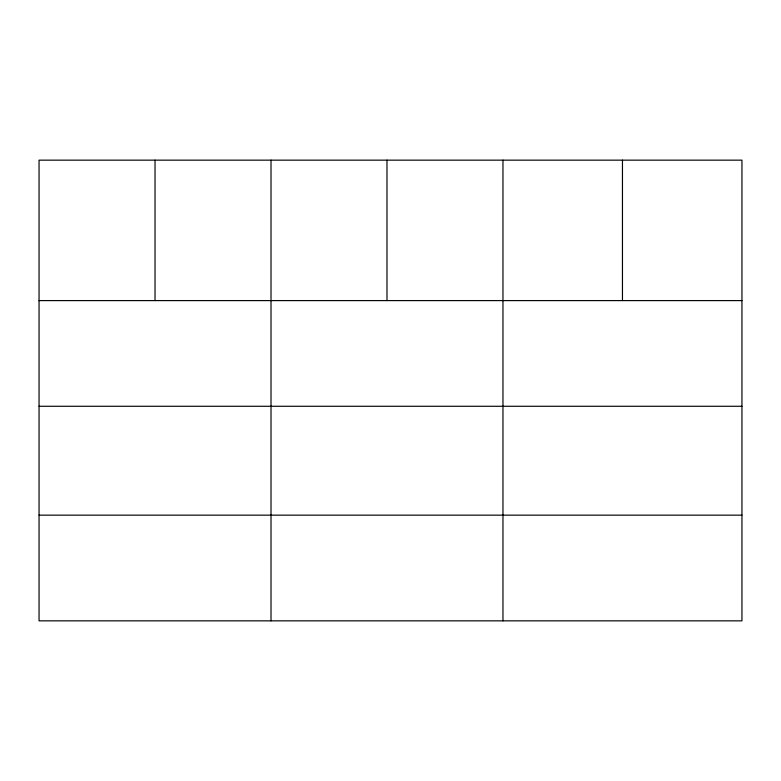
<?xml version="1.0" encoding="UTF-8"?>
<svg xmlns="http://www.w3.org/2000/svg" width="781" height="781" viewBox="0 0 781 781"><rect width="100%" height="100%" fill="white"/><g stroke="black" fill="none" stroke-linecap="round" stroke-linejoin="round"><path stroke-width="1.17" d="M741.95 406.276L741.95 160.154L39.05 160.154L39.05 620.846L741.95 620.846L741.95 406.276L39.05 406.276M39.05 300.597L741.95 300.597M39.05 515.157L741.95 515.157M622.457 160.154L622.457 300.597M502.964 160.154L502.964 620.846M386.985 160.154L386.985 300.597M271.007 160.154L271.007 620.846M155.029 160.154L155.029 300.597"/></g></svg>
